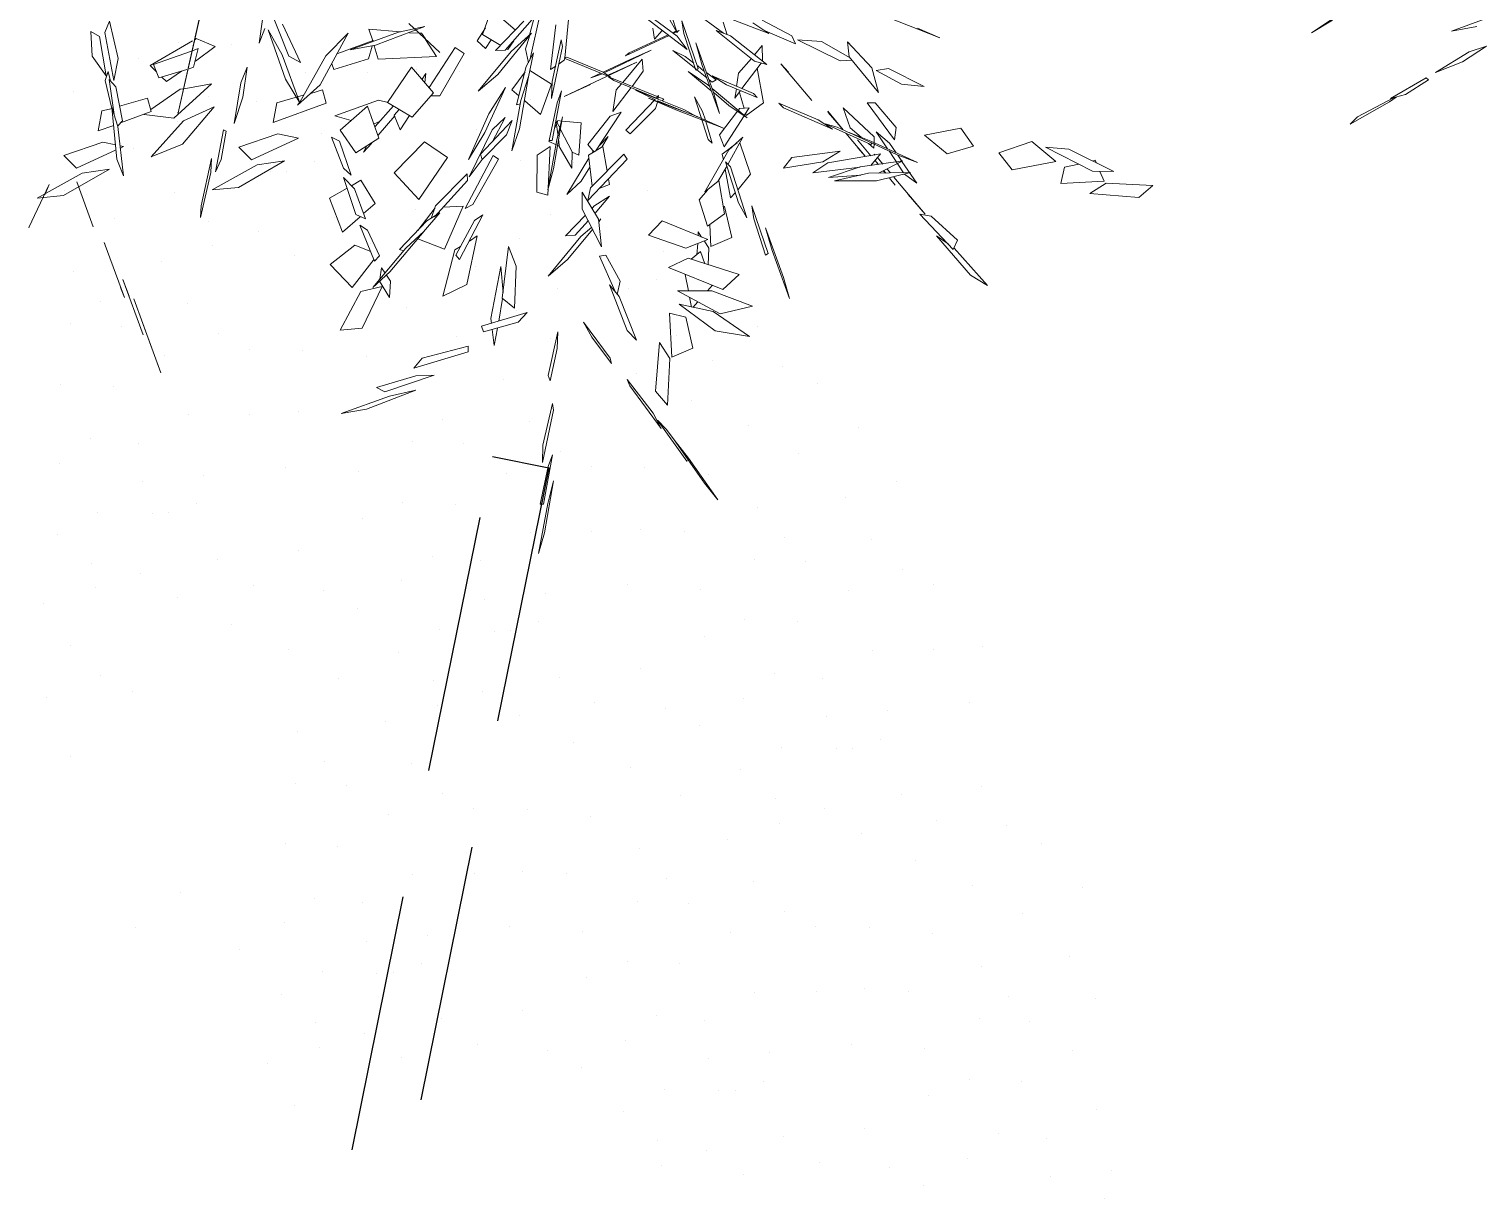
# Model space of a CAD drawing. Header units: metres. Extents: x 42 to 199, y -121 to 268.
# Drawn here: x 90.204 to 91.467, y -52.176 to -51.153 of the extents above; entities that cross this region are included whole.
import ezdxf

# ---------------------------------------------------------------- set-up
doc = ezdxf.new("R2010")
doc.units = ezdxf.units.M
doc.header["$LTSCALE"] = 0.3
doc.linetypes.add('HIDDEN', pattern=[0.375, 0.25, -0.125])
doc.layers.get('0').update_dxf_attribs({"color": 8})
doc.layers.add('A-Hidden-Above', color=8, linetype='HIDDEN')
doc.layers.add('A-LANDSCAPE', color=8, linetype='Continuous', lineweight=5)
doc.layers.add('DA HOUSE ARCH LAYOUT', color=8, linetype='Continuous', lineweight=9)

# ---------------------------------------------------------------- blocks, each defined once
blk = doc.blocks.new('02PTRX29')
at = {"color": 8, "linetype": 'Continuous', "transparency": 33554572}
for p, q in [((0.0296, -0.14725), (0.07628, -0.35359)), ((0.07628, -0.35359), (0.02998, -0.14725)), ((0.42241, -0.17736), (0.43929, -0.18862)), ((0.36472, -0.1809), (0.38388, -0.18786)), ((0.38388, -0.18786), (0.37383, -0.18609)), ((0.43929, -0.18862), (0.43094, -0.18356)), ((0.37003, -0.19381), (0.37686, -0.19609)), ((0.37952, -0.20001), (0.37003, -0.19381)), ((0.37686, -0.19609), (0.39015, -0.20431)), ((0.37952, -0.20001), (0.39015, -0.20431)), ((0.39299, -0.20722), (0.39394, -0.20633)), ((0.39394, -0.20633), (0.40798, -0.21456)), ((0.39299, -0.20722), (0.4021, -0.21304)), ((0.4021, -0.21304), (0.40798, -0.21456)), ((0.40836, -0.21595), (0.40571, -0.21405)), ((0.42108, -0.22189), (0.40685, -0.2143)), ((0.40836, -0.21595), (0.42392, -0.22468)), ((0.42108, -0.22189), (0.42392, -0.22468)), ((-0.12126, -0.32183), (-0.11462, -0.30172)), ((-0.19678, -0.31272), (-0.22525, -0.32386)), ((-0.1575, -0.32221), (-0.13852, -0.31488)), ((-0.12733, -0.3131), (-0.13966, -0.32209)), ((-0.10721, -0.31298), (-0.12126, -0.32322)), ((-0.07685, -0.33195), (-0.07856, -0.31386)), ((-0.06736, -0.31323), (-0.063, -0.33271)), ((-0.05313, -0.32879), (-0.0668, -0.31336)), ((-0.04782, -0.3126), (-0.05731, -0.32082)), ((-0.04421, -0.32259), (-0.04782, -0.3126)), ((0.04004, -0.31184), (0.03245, -0.33119)), ((-0.22525, -0.32386), (-0.21633, -0.32006)), ((-0.15522, -0.32069), (-0.16813, -0.32626)), ((-0.16661, -0.3231), (-0.15484, -0.3169)), ((-0.15124, -0.31791), (-0.1575, -0.32221)), ((-0.13663, -0.32095), (-0.15181, -0.33309)), ((-0.14232, -0.3231), (-0.13663, -0.32095)), ((-0.14099, -0.32272), (-0.13947, -0.31766)), ((-0.12961, -0.336), (-0.12315, -0.31715)), ((-0.12524, -0.32854), (-0.10835, -0.31551)), ((-0.12391, -0.32221), (-0.12315, -0.31715)), ((-0.12107, -0.3212), (-0.12202, -0.32095)), ((-0.12202, -0.32095), (-0.12126, -0.32145)), ((-0.11784, -0.31589), (-0.12126, -0.32183)), ((-0.11537, -0.32095), (-0.11234, -0.32436)), ((-0.11234, -0.32436), (-0.11158, -0.32006)), ((-0.07325, -0.31867), (-0.07116, -0.33638)), ((-0.06281, -0.32285), (-0.06471, -0.31589)), ((-0.06053, -0.31728), (-0.04934, -0.32892)), ((-0.04535, -0.31994), (-0.04213, -0.325)), ((-0.01499, -0.31816), (-0.02733, -0.32968)), ((-0.0019, -0.32677), (-0.02144, -0.31943)), ((-0.02144, -0.31943), (-0.01101, -0.32158)), ((-0.01177, -0.32145), (0.00076, -0.32044)), ((0.00076, -0.32044), (-0.00076, -0.325)), ((0.02789, -0.3336), (0.03492, -0.31842)), ((0.04061, -0.32069), (0.03378, -0.34018)), ((0.04061, -0.32069), (0.03511, -0.33056)), ((0.04194, -0.32019), (0.04421, -0.32601)), ((0.04289, -0.31665), (0.04421, -0.32601)), ((0.1, -0.33208), (0.10342, -0.31728)), ((0.10342, -0.31728), (0.10532, -0.32171)), ((-0.1983, -0.33575), (-0.18862, -0.3255)), ((-0.17837, -0.32538), (-0.18976, -0.33183)), ((-0.18862, -0.3255), (-0.18938, -0.33145)), ((-0.18578, -0.33297), (-0.16889, -0.32462)), ((-0.16889, -0.32462), (-0.17837, -0.32538)), ((-0.16813, -0.32626), (-0.16661, -0.3231)), ((-0.14232, -0.3231), (-0.15674, -0.33448)), ((-0.15503, -0.33284), (-0.15484, -0.32689)), ((-0.15484, -0.32689), (-0.15181, -0.33056)), ((-0.12866, -0.32588), (-0.13568, -0.34549)), ((-0.13112, -0.33486), (-0.12866, -0.32588)), ((-0.12391, -0.32221), (-0.12866, -0.33663)), ((-0.12126, -0.32322), (-0.12524, -0.32854)), ((-0.12126, -0.32145), (-0.12107, -0.32145)), ((-0.1205, -0.32133), (-0.12107, -0.32133)), ((-0.12107, -0.32145), (-0.11974, -0.32209)), ((-0.11955, -0.32196), (-0.1205, -0.32133)), ((-0.11974, -0.32209), (-0.11955, -0.32196)), ((-0.11803, -0.32297), (-0.10076, -0.33094)), ((-0.10228, -0.3298), (-0.11765, -0.32272)), ((-0.0759, -0.32727), (-0.07533, -0.32462)), ((-0.07533, -0.32462), (-0.07173, -0.34119)), ((-0.06357, -0.32209), (-0.0556, -0.3293)), ((-0.05029, -0.33841), (-0.06357, -0.32209)), ((-0.06281, -0.32335), (-0.06129, -0.32828)), ((-0.05655, -0.32512), (-0.05427, -0.32854)), ((-0.05142, -0.32689), (-0.04421, -0.32259)), ((-0.04763, -0.32462), (-0.04535, -0.32803)), ((-0.04213, -0.325), (-0.04535, -0.32803)), ((-0.026, -0.33132), (-0.02163, -0.32449)), ((-0.02163, -0.32424), (-0.02011, -0.32209)), ((-0.02163, -0.32449), (-0.02163, -0.32424)), ((-0.02011, -0.32209), (-0.01917, -0.32209)), ((-0.01917, -0.32209), (-0.01537, -0.32183)), ((-0.01101, -0.32158), (0.00816, -0.32866)), ((0.00816, -0.32866), (-0.0019, -0.32677)), ((-0.00076, -0.325), (-0.00095, -0.32487)), ((-0.00095, -0.32487), (-0.00095, -0.32538)), ((0.01309, -0.33006), (-0.00095, -0.32487)), ((0.01784, -0.33094), (0.00892, -0.32209)), ((0.00892, -0.32209), (0.02011, -0.34245)), ((0.06907, -0.32411), (0.06167, -0.32727)), ((0.06907, -0.32411), (0.06983, -0.32474)), ((0.08729, -0.33486), (0.07059, -0.32512)), ((0.10532, -0.32171), (0.10171, -0.34081)), ((0.1074, -0.32335), (0.10475, -0.33891)), ((0.11082, -0.32133), (0.1074, -0.32335)), ((0.11082, -0.32133), (0.11025, -0.33119)), ((-0.18938, -0.33145), (-0.20096, -0.34549)), ((-0.15067, -0.33208), (-0.14555, -0.3379)), ((-0.12866, -0.33613), (-0.11955, -0.32892)), ((-0.12448, -0.33132), (-0.1279, -0.33385)), ((-0.12448, -0.33132), (-0.11955, -0.32892)), ((-0.10266, -0.33246), (-0.11101, -0.32879)), ((-0.11101, -0.32879), (-0.09241, -0.33777)), ((-0.1074, -0.33233), (-0.10778, -0.33701)), ((-0.09981, -0.34157), (-0.1074, -0.33233)), ((-0.09203, -0.33752), (-0.10266, -0.33246)), ((-0.10076, -0.33094), (-0.10228, -0.3298)), ((-0.09488, -0.33942), (-0.07647, -0.33195)), ((-0.07761, -0.33157), (-0.09203, -0.33752)), ((-0.07647, -0.33195), (-0.07761, -0.33157)), ((-0.07666, -0.33259), (-0.07685, -0.33208)), ((-0.07458, -0.33423), (-0.07666, -0.33259)), ((-0.07154, -0.34789), (-0.0759, -0.32727)), ((-0.06148, -0.33524), (-0.06433, -0.3298)), ((-0.06433, -0.3298), (-0.06224, -0.33992)), ((-0.06129, -0.32828), (-0.06243, -0.33372)), ((-0.0556, -0.3293), (-0.04251, -0.34498)), ((-0.05427, -0.32854), (-0.0537, -0.32828)), ((-0.04934, -0.32892), (-0.05313, -0.32879)), ((-0.037, -0.33006), (-0.0334, -0.32765)), ((-0.02733, -0.34688), (-0.037, -0.33006)), ((-0.0334, -0.32765), (-0.02315, -0.34359)), ((-0.00285, -0.33233), (-0.026, -0.33132)), ((-0.00133, -0.32702), (-0.00285, -0.33233)), ((0.00095, -0.33221), (-0.00057, -0.32715)), ((0.01461, -0.33638), (0.00095, -0.33221)), ((0.02808, -0.34928), (0.01784, -0.33094)), ((0.03245, -0.33119), (0.02789, -0.3336)), ((0.02808, -0.34966), (0.03511, -0.33056)), ((0.06167, -0.32727), (0.06945, -0.33309)), ((0.07021, -0.3355), (0.06831, -0.32816)), ((0.06831, -0.32816), (0.07059, -0.32904)), ((0.07059, -0.32904), (0.07078, -0.32917)), ((0.07078, -0.32917), (0.07097, -0.32917)), ((0.07097, -0.32917), (0.07135, -0.3293)), ((0.07135, -0.3293), (0.08596, -0.33448)), ((0.1, -0.33208), (0.10171, -0.34081)), ((0.11025, -0.33119), (0.10475, -0.33891)), ((-0.20494, -0.336), (-0.21898, -0.34309)), ((-0.21006, -0.3422), (-0.20001, -0.33676)), ((-0.20001, -0.33676), (-0.20494, -0.336)), ((-0.1983, -0.33575), (-0.20096, -0.34549)), ((-0.19052, -0.33271), (-0.18578, -0.33297)), ((-0.16224, -0.3341), (-0.17458, -0.34865)), ((-0.16528, -0.33752), (-0.16224, -0.3341)), ((-0.15674, -0.33448), (-0.15181, -0.33309)), ((-0.15295, -0.33588), (-0.15541, -0.34966)), ((-0.15503, -0.33309), (-0.15503, -0.33284)), ((-0.14687, -0.34397), (-0.15446, -0.33385)), ((-0.14479, -0.34309), (-0.14555, -0.3379)), ((-0.13796, -0.35384), (-0.13112, -0.33486)), ((-0.13663, -0.34056), (-0.13302, -0.33777)), ((-0.12562, -0.33714), (-0.13473, -0.34486)), ((-0.12562, -0.33714), (-0.1334, -0.34245)), ((-0.13302, -0.33967), (-0.12904, -0.33651)), ((-0.13188, -0.33701), (-0.12942, -0.33499)), ((-0.12866, -0.33663), (-0.12961, -0.336)), ((-0.10342, -0.34309), (-0.10778, -0.33701)), ((-0.10532, -0.33347), (-0.07647, -0.34713)), ((-0.0945, -0.33841), (-0.10532, -0.33347)), ((-0.09203, -0.33752), (-0.09488, -0.33942)), ((-0.09165, -0.33815), (-0.0871, -0.33967)), ((-0.0871, -0.33967), (-0.09108, -0.3379)), ((-0.07116, -0.33638), (-0.07325, -0.33512)), ((-0.07154, -0.3422), (-0.063, -0.33676)), ((-0.05769, -0.35042), (-0.06148, -0.33524)), ((-0.0611, -0.33727), (-0.05579, -0.34448)), ((-0.01613, -0.3355), (-0.02486, -0.34562)), ((-0.02182, -0.33803), (-0.0203, -0.3403)), ((-0.02144, -0.34157), (-0.02182, -0.33803)), ((-0.00664, -0.34941), (-0.01613, -0.3355)), ((0.01461, -0.33638), (0.01537, -0.33423)), ((0.04896, -0.3355), (0.05067, -0.34739)), ((0.04896, -0.3355), (0.05142, -0.34169)), ((0.07021, -0.3355), (0.0723, -0.33625)), ((0.0723, -0.33625), (0.07249, -0.33625)), ((0.07287, -0.33638), (0.08387, -0.33967)), ((0.07496, -0.33701), (0.08084, -0.34119)), ((0.08387, -0.33967), (0.08596, -0.33448)), ((0.08482, -0.33727), (0.08729, -0.33486)), ((0.10399, -0.33714), (0.10304, -0.34106)), ((0.10513, -0.34081), (0.10399, -0.33714)), ((-0.21898, -0.34309), (-0.21006, -0.3422)), ((-0.15295, -0.34751), (-0.1408, -0.34245)), ((-0.13511, -0.33891), (-0.15143, -0.34587)), ((-0.13511, -0.34397), (-0.14896, -0.35548)), ((-0.14403, -0.34777), (-0.14479, -0.3441)), ((-0.1408, -0.34245), (-0.13511, -0.33891)), ((-0.13511, -0.34144), (-0.13663, -0.34056)), ((-0.13511, -0.34144), (-0.13397, -0.34056)), ((-0.1334, -0.34245), (-0.13416, -0.34309)), ((-0.09412, -0.33929), (-0.11594, -0.34815)), ((-0.1131, -0.34777), (-0.09621, -0.34081)), ((-0.09583, -0.35308), (-0.10304, -0.34359)), ((-0.09924, -0.34207), (-0.09716, -0.34448)), ((-0.09621, -0.34081), (-0.09412, -0.33929)), ((-0.09393, -0.33878), (-0.0945, -0.33841)), ((-0.07647, -0.34713), (-0.08691, -0.34233)), ((-0.07173, -0.34119), (-0.07154, -0.34789)), ((-0.06718, -0.35422), (-0.07154, -0.3422)), ((-0.06243, -0.33916), (-0.05883, -0.35991)), ((-0.06243, -0.33916), (-0.05939, -0.34865)), ((-0.04516, -0.3613), (-0.05332, -0.34347)), ((-0.05332, -0.34347), (-0.04668, -0.35397)), ((-0.04251, -0.34498), (-0.05029, -0.33841)), ((0.02011, -0.34245), (0.02903, -0.35055)), ((0.03378, -0.34018), (0.02808, -0.34966)), ((0.05142, -0.34169), (0.05408, -0.35776)), ((0.07799, -0.35574), (0.063, -0.34207)), ((0.063, -0.34207), (0.07401, -0.3441)), ((0.07401, -0.3441), (0.0742, -0.3441)), ((0.07552, -0.34422), (0.07439, -0.3441)), ((0.08274, -0.33942), (0.08084, -0.34119)), ((0.0983, -0.35675), (0.10095, -0.34321)), ((0.10361, -0.34043), (0.10095, -0.34321)), ((0.10361, -0.34043), (0.10152, -0.35422)), ((0.10513, -0.34081), (0.10247, -0.35182)), ((-0.20798, -0.35941), (-0.19963, -0.34966)), ((-0.1964, -0.34966), (-0.20722, -0.36421)), ((-0.19963, -0.34966), (-0.1964, -0.34966)), ((-0.17705, -0.35637), (-0.16149, -0.34979)), ((-0.17458, -0.34865), (-0.17439, -0.34853)), ((-0.16149, -0.34979), (-0.16338, -0.35156)), ((-0.15541, -0.34966), (-0.14858, -0.3546)), ((-0.15143, -0.34587), (-0.15295, -0.34751)), ((-0.14593, -0.34549), (-0.14782, -0.35182)), ((-0.1463, -0.34473), (-0.14403, -0.34777)), ((-0.13587, -0.34562), (-0.14175, -0.35068)), ((-0.13568, -0.34549), (-0.13796, -0.35384)), ((-0.12809, -0.34726), (-0.13359, -0.36409)), ((-0.13131, -0.35308), (-0.12809, -0.34726)), ((-0.12847, -0.35472), (-0.10987, -0.34777)), ((-0.12448, -0.35321), (-0.11386, -0.34891)), ((-0.12391, -0.35219), (-0.10475, -0.3446)), ((-0.12145, -0.3527), (-0.10987, -0.34777)), ((-0.11594, -0.34815), (-0.11537, -0.34878)), ((-0.11291, -0.34789), (-0.11386, -0.34675)), ((-0.11367, -0.34815), (-0.11386, -0.34675)), ((-0.11386, -0.34891), (-0.11348, -0.34878)), ((-0.11348, -0.34916), (-0.11348, -0.34878)), ((-0.11348, -0.34928), (-0.11348, -0.34916)), ((-0.11272, -0.35182), (-0.11348, -0.34928)), ((-0.10475, -0.3446), (-0.11272, -0.3484)), ((-0.11253, -0.34827), (-0.10095, -0.36042)), ((-0.09716, -0.34448), (-0.09583, -0.35308)), ((-0.07173, -0.36447), (-0.07552, -0.34486)), ((-0.07552, -0.34486), (-0.07382, -0.34966)), ((-0.07382, -0.34966), (-0.07059, -0.36447)), ((-0.06091, -0.34878), (-0.06718, -0.35422)), ((-0.05939, -0.34865), (-0.05579, -0.36864)), ((-0.05579, -0.34448), (-0.05864, -0.34688)), ((-0.02391, -0.34688), (-0.02733, -0.34688)), ((-0.01632, -0.35523), (-0.02486, -0.34562)), ((-0.01632, -0.35523), (-0.00664, -0.34941)), ((-0.00304, -0.34853), (-0.00683, -0.34941)), ((-0.00304, -0.34853), (0.01423, -0.35472)), ((0.01765, -0.34979), (0.01917, -0.34448)), ((0.03871, -0.35738), (0.01765, -0.34979)), ((0.02372, -0.34587), (0.01917, -0.34448)), ((0.02676, -0.34663), (0.03719, -0.34954)), ((0.02903, -0.35055), (0.02827, -0.34941)), ((0.03719, -0.34954), (0.03871, -0.35738)), ((0.05408, -0.35776), (0.05067, -0.34739)), ((0.07552, -0.34422), (0.0871, -0.35219)), ((0.08843, -0.34777), (0.08691, -0.35308)), ((0.09943, -0.35093), (0.08843, -0.34777)), ((-0.18691, -0.35156), (-0.19925, -0.36307)), ((-0.18691, -0.35156), (-0.18976, -0.35953)), ((-0.18691, -0.36029), (-0.18084, -0.35295)), ((-0.18103, -0.35346), (-0.18691, -0.36029)), ((-0.16338, -0.35156), (-0.18274, -0.36004)), ((-0.18084, -0.35295), (-0.18103, -0.35346)), ((-0.14593, -0.35182), (-0.14972, -0.35156)), ((-0.14972, -0.35156), (-0.14782, -0.3546)), ((-0.14896, -0.35548), (-0.14175, -0.35068)), ((-0.14839, -0.35384), (-0.14858, -0.3546)), ((-0.14782, -0.3546), (-0.14782, -0.35472)), ((-0.14782, -0.35472), (-0.13985, -0.367)), ((-0.14555, -0.35257), (-0.14593, -0.35182)), ((-0.14517, -0.35295), (-0.13796, -0.36232)), ((-0.12145, -0.3527), (-0.13966, -0.35966)), ((-0.13966, -0.35966), (-0.12847, -0.35472)), ((-0.13131, -0.35308), (-0.13245, -0.3565)), ((-0.12391, -0.35219), (-0.12923, -0.3551)), ((-0.11272, -0.35182), (-0.10266, -0.36194)), ((-0.089, -0.36877), (-0.09905, -0.35333)), ((-0.09905, -0.35333), (-0.09469, -0.35485)), ((-0.09469, -0.35485), (-0.08596, -0.36611)), ((-0.0723, -0.37572), (-0.0759, -0.3551)), ((-0.0759, -0.3551), (-0.07363, -0.36421)), ((-0.05921, -0.35004), (-0.05769, -0.35042)), ((-0.04801, -0.36029), (-0.05313, -0.35536)), ((-0.05313, -0.35536), (-0.04801, -0.36522)), ((-0.04668, -0.35397), (-0.03871, -0.37206)), ((-0.01537, -0.3546), (-0.01158, -0.36029)), ((-0.01158, -0.36029), (-0.0093, -0.35447)), ((-0.0093, -0.35447), (-0.0112, -0.35219)), ((-0.01101, -0.35207), (-0.01082, -0.3527)), ((-0.00285, -0.36244), (-0.00949, -0.35472)), ((-0.00892, -0.3508), (-0.00171, -0.35903)), ((-0.00323, -0.36358), (0.00133, -0.35093)), ((0.00133, -0.35093), (0.01214, -0.36042)), ((0.01423, -0.35472), (0.00778, -0.35662)), ((0.06205, -0.35118), (0.07458, -0.36598)), ((0.0742, -0.35675), (0.06205, -0.35118)), ((0.07628, -0.35359), (0.07647, -0.35359)), ((0.08976, -0.35422), (0.07799, -0.35574)), ((0.09905, -0.35751), (0.08691, -0.35308)), ((0.10247, -0.35144), (0.10019, -0.35903)), ((0.10057, -0.37193), (0.10247, -0.35144)), ((0.1019, -0.35169), (0.10228, -0.35169)), ((0.10228, -0.35169), (0.10228, -0.35182)), ((0.10228, -0.35182), (0.10646, -0.35283)), ((0.10797, -0.36067), (0.10646, -0.35283)), ((-0.23853, -0.36674), (-0.23359, -0.35966)), ((-0.23359, -0.35966), (-0.21917, -0.36244)), ((-0.20836, -0.37016), (-0.18938, -0.3613)), ((-0.20722, -0.36421), (-0.20798, -0.35941)), ((-0.20001, -0.36105), (-0.20532, -0.3656)), ((-0.20456, -0.36775), (-0.20001, -0.36105)), ((-0.17989, -0.35789), (-0.19792, -0.36611)), ((-0.18938, -0.3613), (-0.19792, -0.36472)), ((-0.19412, -0.3632), (-0.18976, -0.35953)), ((-0.18976, -0.36156), (-0.18464, -0.35928)), ((-0.18464, -0.35928), (-0.17989, -0.35789)), ((-0.17705, -0.35637), (-0.18274, -0.36004)), ((-0.13511, -0.3656), (-0.13264, -0.357)), ((-0.10095, -0.36042), (-0.10266, -0.36194)), ((-0.0833, -0.35751), (-0.07571, -0.35688)), ((-0.08236, -0.37029), (-0.0833, -0.35751)), ((-0.0797, -0.36902), (-0.07514, -0.36016)), ((-0.07571, -0.35688), (-0.07552, -0.35688)), ((-0.07552, -0.35688), (-0.07401, -0.35662)), ((-0.07325, -0.35662), (-0.07496, -0.35966)), ((-0.07325, -0.35662), (-0.0742, -0.36269)), ((-0.07382, -0.35751), (-0.07401, -0.35662)), ((-0.07344, -0.35801), (-0.07268, -0.35978)), ((-0.05883, -0.35991), (-0.05579, -0.36864)), ((-0.05598, -0.35662), (-0.04346, -0.36991)), ((-0.0537, -0.36232), (-0.05598, -0.35662)), ((-0.0389, -0.37889), (-0.04801, -0.36029)), ((-0.03871, -0.37206), (-0.04516, -0.3613)), ((-0.00133, -0.35789), (-0.00342, -0.357)), ((0.00588, -0.3694), (0.01214, -0.36042)), ((0.05731, -0.3608), (0.05826, -0.36029)), ((0.05731, -0.3608), (0.05921, -0.37206)), ((0.05826, -0.36029), (0.06148, -0.37686)), ((0.0742, -0.35675), (0.08691, -0.37092)), ((0.10019, -0.35903), (0.09792, -0.37851)), ((0.0983, -0.35675), (0.10019, -0.35865)), ((0.10797, -0.36067), (0.10171, -0.35852)), ((-0.27117, -0.37282), (-0.26168, -0.36485)), ((-0.26168, -0.36485), (-0.24859, -0.3694)), ((-0.22809, -0.36978), (-0.23853, -0.36674)), ((-0.21917, -0.36244), (-0.22809, -0.36978)), ((-0.19792, -0.36472), (-0.21633, -0.37319)), ((-0.20798, -0.3694), (-0.20532, -0.3656)), ((-0.19925, -0.36307), (-0.19925, -0.36535)), ((-0.19925, -0.36535), (-0.19925, -0.36586)), ((-0.19925, -0.36586), (-0.19906, -0.3675)), ((-0.19906, -0.3675), (-0.19697, -0.36573)), ((-0.19792, -0.36611), (-0.19849, -0.36548)), ((-0.19792, -0.37054), (-0.19261, -0.36421)), ((-0.19564, -0.37066), (-0.18805, -0.36156)), ((-0.14612, -0.36548), (-0.15029, -0.37788)), ((-0.14137, -0.37395), (-0.14725, -0.3632)), ((-0.14725, -0.3632), (-0.14175, -0.36826)), ((-0.14498, -0.36548), (-0.13909, -0.36991)), ((-0.13985, -0.367), (-0.13796, -0.36232)), ((-0.13511, -0.3656), (-0.13359, -0.36409)), ((-0.09146, -0.36712), (-0.09393, -0.36295)), ((-0.09393, -0.36295), (-0.09033, -0.36662)), ((-0.09355, -0.37661), (-0.09184, -0.36687)), ((-0.09184, -0.36687), (-0.08615, -0.37029)), ((-0.08596, -0.36611), (-0.08843, -0.36915)), ((-0.07458, -0.36687), (-0.07951, -0.37547)), ((-0.07458, -0.36687), (-0.07439, -0.36459)), ((-0.07458, -0.36674), (-0.07401, -0.36649)), ((-0.07363, -0.36421), (-0.07002, -0.38407)), ((-0.0704, -0.36485), (-0.07344, -0.36624)), ((-0.07059, -0.36447), (-0.07173, -0.36447)), ((-0.06585, -0.37029), (-0.07097, -0.36687)), ((-0.07097, -0.36687), (-0.07002, -0.3861)), ((-0.07078, -0.36447), (-0.0704, -0.36485)), ((-0.04402, -0.37206), (-0.0537, -0.36232)), ((-0.03036, -0.3713), (-0.02125, -0.3651)), ((-0.0093, -0.37737), (-0.02125, -0.3651)), ((0.00588, -0.3694), (-0.00323, -0.36358)), ((-0.00038, -0.3656), (0.00285, -0.36915)), ((0.00285, -0.36915), (0.00171, -0.36687)), ((0.00778, -0.37825), (0.01233, -0.36472)), ((0.01556, -0.3632), (0.01082, -0.37547)), ((0.01233, -0.36472), (0.01556, -0.3632)), ((0.03681, -0.36194), (0.02865, -0.36358)), ((0.04725, -0.37218), (0.02865, -0.36358)), ((0.05218, -0.36712), (0.03681, -0.36194)), ((0.07458, -0.36598), (0.08691, -0.37092)), ((0.09792, -0.36687), (0.09924, -0.36662)), ((0.09792, -0.36687), (0.09905, -0.3675)), ((0.10095, -0.36624), (0.10608, -0.36522)), ((0.10608, -0.36522), (0.12145, -0.37041)), ((-0.29413, -0.37674), (-0.27629, -0.36801)), ((-0.2873, -0.37345), (-0.28673, -0.37231)), ((-0.28578, -0.37269), (-0.28673, -0.37231)), ((-0.26699, -0.36712), (-0.28559, -0.37661)), ((-0.27629, -0.36801), (-0.26699, -0.36712)), ((-0.24859, -0.3694), (-0.2539, -0.3761)), ((-0.20836, -0.37016), (-0.21633, -0.37319)), ((-0.20513, -0.36864), (-0.21082, -0.37737)), ((-0.21063, -0.37256), (-0.20096, -0.3775)), ((-0.19374, -0.37497), (-0.21063, -0.37256)), ((-0.21025, -0.37269), (-0.20855, -0.37029)), ((-0.21025, -0.37282), (-0.21025, -0.37269)), ((-0.20058, -0.3713), (-0.20266, -0.37383)), ((-0.19792, -0.37446), (-0.20171, -0.36978)), ((-0.20171, -0.36978), (-0.18084, -0.37332)), ((-0.20096, -0.37408), (-0.19963, -0.37244)), ((-0.19963, -0.37244), (-0.20077, -0.37408)), ((-0.19925, -0.36991), (-0.19963, -0.37029)), ((-0.19716, -0.36965), (-0.19792, -0.37054)), ((-0.1928, -0.36738), (-0.19564, -0.37066)), ((-0.16661, -0.3713), (-0.18578, -0.36877)), ((-0.18578, -0.36877), (-0.17894, -0.37294)), ((-0.16338, -0.37547), (-0.16661, -0.3713)), ((-0.14175, -0.36826), (-0.13226, -0.38483)), ((-0.13909, -0.36991), (-0.13966, -0.37218)), ((-0.10152, -0.37193), (-0.10019, -0.36991)), ((-0.08596, -0.38825), (-0.10152, -0.37193)), ((-0.10019, -0.36991), (-0.08691, -0.38319)), ((-0.08786, -0.36889), (-0.08805, -0.36877)), ((-0.08767, -0.36953), (-0.08786, -0.36889)), ((-0.08615, -0.37029), (-0.08767, -0.38256)), ((-0.07761, -0.38585), (-0.08634, -0.37155)), ((-0.0797, -0.36915), (-0.08236, -0.37029)), ((-0.07951, -0.37547), (-0.0797, -0.36902)), ((-0.06566, -0.38496), (-0.06585, -0.37029)), ((-0.04839, -0.37041), (-0.05048, -0.37193)), ((-0.05048, -0.37193), (-0.04042, -0.38989)), ((-0.03738, -0.39141), (-0.04839, -0.37041)), ((-0.04346, -0.36991), (-0.04402, -0.37206)), ((-0.04402, -0.37206), (-0.0389, -0.37889)), ((-0.03036, -0.3713), (-0.01898, -0.38787)), ((0.03416, -0.37256), (0.05237, -0.38306)), ((0.04497, -0.37421), (0.03416, -0.37256)), ((0.04725, -0.37218), (0.05218, -0.36712)), ((0.05921, -0.37206), (0.06148, -0.37686)), ((0.06718, -0.3904), (0.063, -0.37168)), ((0.06338, -0.37712), (0.063, -0.37168)), ((0.09792, -0.37851), (0.10057, -0.37193)), ((0.10076, -0.36826), (0.11651, -0.37547)), ((0.11651, -0.37547), (0.12145, -0.37041)), ((-0.28559, -0.37661), (-0.29413, -0.37674)), ((-0.28862, -0.37674), (-0.29033, -0.38066)), ((-0.27458, -0.37509), (-0.28028, -0.37383)), ((-0.27458, -0.37509), (-0.27306, -0.38154)), ((-0.2539, -0.3761), (-0.27117, -0.37282)), ((-0.21614, -0.38142), (-0.21025, -0.37282)), ((-0.2112, -0.37788), (-0.21614, -0.38142)), ((-0.21367, -0.37724), (-0.2002, -0.38053)), ((-0.19697, -0.3775), (-0.21367, -0.37724)), ((-0.20437, -0.37585), (-0.2057, -0.37737)), ((-0.20285, -0.37648), (-0.2038, -0.3775)), ((-0.2038, -0.3775), (-0.20304, -0.37648)), ((-0.19697, -0.3775), (-0.1835, -0.38053)), ((-0.18122, -0.37914), (-0.19393, -0.37825)), ((-0.19374, -0.37497), (-0.18122, -0.37914)), ((-0.17496, -0.37737), (-0.19374, -0.37509)), ((-0.18084, -0.37332), (-0.17496, -0.37737)), ((-0.17894, -0.37294), (-0.16338, -0.37547)), ((-0.14536, -0.38395), (-0.15029, -0.37788)), ((-0.14232, -0.37497), (-0.14877, -0.39508)), ((-0.14555, -0.38913), (-0.14042, -0.37294)), ((-0.14042, -0.37294), (-0.14232, -0.37497)), ((-0.14023, -0.37585), (-0.14232, -0.38724)), ((-0.13739, -0.38079), (-0.14099, -0.37459)), ((-0.08672, -0.37509), (-0.0833, -0.38066)), ((-0.0723, -0.37572), (-0.07002, -0.38407)), ((-0.03814, -0.37775), (-0.03833, -0.38041)), ((-0.02562, -0.3904), (-0.03814, -0.37775)), ((-0.01898, -0.38787), (-0.0093, -0.37737)), ((0.01082, -0.37547), (0.00778, -0.37825)), ((0.06281, -0.38407), (0.04497, -0.37421)), ((0.06338, -0.37712), (0.06736, -0.39495)), ((0.11424, -0.3775), (0.10342, -0.37585)), ((0.12164, -0.38635), (0.10342, -0.37585)), ((0.11424, -0.3775), (0.13207, -0.38736)), ((-0.3095, -0.3823), (-0.29109, -0.38142)), ((-0.304, -0.38711), (-0.3095, -0.3823)), ((-0.29109, -0.38142), (-0.28464, -0.38547)), ((-0.27306, -0.38154), (-0.29033, -0.38066)), ((-0.20703, -0.37901), (-0.21936, -0.39369)), ((-0.20532, -0.37939), (-0.2076, -0.38218)), ((-0.20589, -0.38003), (-0.2076, -0.38218)), ((-0.20589, -0.38003), (-0.20532, -0.37939)), ((-0.2002, -0.38053), (-0.1835, -0.38053)), ((-0.13777, -0.38041), (-0.14004, -0.39356)), ((-0.13226, -0.38483), (-0.13739, -0.38079)), ((-0.12999, -0.388), (-0.13321, -0.3842)), ((-0.0945, -0.38192), (-0.09412, -0.37977)), ((-0.09071, -0.38344), (-0.0945, -0.38192)), ((-0.08691, -0.38319), (-0.08596, -0.38825)), ((-0.0833, -0.38066), (-0.07761, -0.38585)), ((-0.03833, -0.38041), (-0.02524, -0.3947)), ((0.00398, -0.38028), (-0.00171, -0.38939)), ((0.00645, -0.38369), (0.00209, -0.39559)), ((0.00759, -0.38243), (0.00398, -0.38028)), ((0.00588, -0.39382), (0.01082, -0.37914)), ((0.01082, -0.37914), (0.00645, -0.38369)), ((0.01632, -0.38736), (0.0093, -0.38344)), ((0.05237, -0.38306), (0.06281, -0.38407)), ((0.11632, -0.38091), (0.10987, -0.39875)), ((0.12733, -0.38192), (0.1353, -0.399)), ((0.12904, -0.38597), (0.12733, -0.38192)), ((-0.28464, -0.38547), (-0.304, -0.38711)), ((-0.21272, -0.38585), (-0.21936, -0.39369)), ((-0.14555, -0.38913), (-0.14877, -0.39508)), ((-0.14232, -0.38724), (-0.14441, -0.38509)), ((-0.13321, -0.39837), (-0.12999, -0.388)), ((-0.08824, -0.39053), (-0.0945, -0.3866)), ((-0.08881, -0.39331), (-0.0945, -0.3866)), ((-0.09014, -0.39571), (-0.08368, -0.38496)), ((-0.08368, -0.38496), (-0.08368, -0.39166)), ((-0.07002, -0.3861), (-0.06566, -0.38496)), ((-0.04042, -0.38989), (-0.03738, -0.39141)), ((0.00285, -0.39344), (-0.00171, -0.38939)), ((0.0112, -0.40077), (0.01632, -0.38736)), ((0.13207, -0.38736), (0.12164, -0.38635)), ((-0.23227, -0.40394), (-0.22183, -0.39445)), ((-0.21728, -0.39369), (-0.23056, -0.4076)), ((-0.22183, -0.39445), (-0.21728, -0.39369)), ((-0.15086, -0.3904), (-0.15731, -0.40925)), ((-0.15162, -0.39546), (-0.15617, -0.40988)), ((-0.15162, -0.39546), (-0.15086, -0.3904)), ((-0.14004, -0.39065), (-0.14289, -0.40292)), ((-0.13966, -0.39053), (-0.14004, -0.39065)), ((-0.14004, -0.39356), (-0.13321, -0.39837)), ((-0.08368, -0.39166), (-0.09127, -0.40659)), ((-0.09127, -0.40659), (-0.09014, -0.39571)), ((-0.09033, -0.39635), (-0.09108, -0.39546)), ((-0.09033, -0.3966), (-0.09108, -0.39546)), ((-0.08824, -0.39053), (-0.08767, -0.39141)), ((-0.08501, -0.39407), (-0.07704, -0.40229)), ((-0.03511, -0.41165), (-0.0444, -0.39394)), ((-0.0444, -0.39394), (-0.04099, -0.39622)), ((-0.02922, -0.40748), (-0.03662, -0.39053)), ((-0.02865, -0.39091), (-0.03662, -0.39053)), ((-0.0222, -0.39635), (-0.02733, -0.39318)), ((-0.02733, -0.39318), (-0.02087, -0.40065)), ((-0.02391, -0.39533), (-0.02562, -0.3904)), ((-0.02543, -0.39116), (-0.0186, -0.40014)), ((0.00209, -0.39559), (0.00588, -0.39382)), ((0.00417, -0.3947), (0.0112, -0.40077)), ((0.06718, -0.3904), (0.06736, -0.39495)), ((-0.16338, -0.41874), (-0.15617, -0.39913)), ((-0.15617, -0.39913), (-0.15883, -0.40811)), ((-0.13454, -0.40647), (-0.13416, -0.39786)), ((-0.11537, -0.39635), (-0.1334, -0.40368)), ((-0.12961, -0.40065), (-0.13093, -0.4028)), ((-0.12961, -0.40065), (-0.12961, -0.40216)), ((-0.11537, -0.39635), (-0.10987, -0.40204)), ((-0.08786, -0.39963), (-0.0778, -0.41165)), ((-0.08748, -0.39888), (-0.08311, -0.40254)), ((-0.08615, -0.39622), (-0.08084, -0.40204)), ((-0.04099, -0.39622), (-0.03359, -0.40988)), ((-0.01139, -0.40773), (-0.0222, -0.39635)), ((-0.01385, -0.4071), (-0.02106, -0.40039)), ((-0.02106, -0.40039), (-0.00759, -0.41646)), ((0.00133, -0.40001), (-0.00342, -0.41013)), ((-0.00152, -0.41229), (0.00436, -0.39799)), ((0.00436, -0.39799), (0.00133, -0.40001)), ((0.10987, -0.39875), (0.10987, -0.39862)), ((0.13511, -0.39888), (0.1353, -0.399)), ((-0.23094, -0.4071), (-0.24403, -0.4219)), ((-0.22392, -0.40229), (-0.23739, -0.41785)), ((-0.23056, -0.4076), (-0.23227, -0.40394)), ((-0.23094, -0.4071), (-0.23094, -0.4071)), ((-0.22847, -0.40545), (-0.22392, -0.40229)), ((-0.14289, -0.40292), (-0.13454, -0.40647)), ((-0.13207, -0.40432), (-0.13378, -0.4071)), ((-0.13378, -0.4071), (-0.13359, -0.41368)), ((-0.1334, -0.40368), (-0.12467, -0.4071)), ((-0.12942, -0.40533), (-0.12904, -0.40976)), ((-0.12467, -0.4071), (-0.10987, -0.40204)), ((-0.08311, -0.40254), (-0.07021, -0.41823)), ((-0.07704, -0.40229), (-0.08084, -0.40204)), ((-0.05446, -0.40647), (-0.0575, -0.41431)), ((-0.05199, -0.42696), (-0.05446, -0.40647)), ((-0.04213, -0.40229), (-0.03795, -0.42152)), ((-0.04213, -0.40229), (-0.03909, -0.40432)), ((-0.03321, -0.40786), (-0.03549, -0.40647)), ((-0.0186, -0.40343), (-0.02922, -0.40748)), ((-0.00076, -0.42266), (-0.01385, -0.4071)), ((0.00626, -0.40596), (0, -0.40849)), ((0.01613, -0.41355), (0.00626, -0.40596)), ((0.10551, -0.40495), (0.09754, -0.42671)), ((0.10551, -0.40495), (0.10532, -0.40545)), ((-0.15883, -0.40811), (-0.16566, -0.42709)), ((-0.15731, -0.40925), (-0.15617, -0.40988)), ((-0.14574, -0.4176), (-0.12562, -0.41115)), ((-0.13055, -0.40849), (-0.13226, -0.4133)), ((-0.12676, -0.41153), (-0.13055, -0.40849)), ((-0.12562, -0.41115), (-0.11784, -0.41482)), ((-0.09868, -0.42026), (-0.09298, -0.40988)), ((-0.09678, -0.4243), (-0.09052, -0.41026)), ((-0.09052, -0.41026), (-0.09298, -0.40988)), ((-0.07021, -0.41823), (-0.0778, -0.41165)), ((-0.03359, -0.40988), (-0.03511, -0.41165)), ((-0.02846, -0.4262), (-0.03321, -0.40786)), ((-0.01309, -0.40824), (-0.01139, -0.40773)), ((-0.00342, -0.41013), (-0.00152, -0.41229)), ((-0.00133, -0.41153), (0.0074, -0.42266)), ((-0.23739, -0.41785), (-0.24403, -0.4219)), ((-0.13928, -0.42354), (-0.14574, -0.4176)), ((-0.11784, -0.41482), (-0.13928, -0.42354)), ((-0.12448, -0.4176), (-0.12581, -0.42405)), ((-0.0575, -0.41431), (-0.05693, -0.43088)), ((-0.05142, -0.41444), (-0.05237, -0.42468)), ((-0.04744, -0.43493), (-0.05142, -0.41444)), ((-0.00626, -0.41785), (-0.00778, -0.42026)), ((-0.00759, -0.41646), (-0.00076, -0.42266)), ((-0.00417, -0.41494), (-0.00569, -0.41709)), ((-0.00417, -0.41494), (-0.00361, -0.41937)), ((0.0074, -0.42266), (0.01613, -0.41355)), ((-0.16566, -0.42709), (-0.16338, -0.41874)), ((-0.15105, -0.43012), (-0.13492, -0.42405)), ((-0.12145, -0.42405), (-0.13834, -0.43316)), ((-0.13511, -0.4219), (-0.13321, -0.42405)), ((-0.13492, -0.42405), (-0.12145, -0.42405)), ((-0.0945, -0.42165), (-0.10152, -0.43974)), ((-0.09868, -0.42026), (-0.09754, -0.42544)), ((-0.0945, -0.42165), (-0.0983, -0.42633)), ((-0.02846, -0.4262), (-0.03795, -0.42152)), ((-0.0074, -0.42671), (-0.00778, -0.42026)), ((-0.00342, -0.42026), (-0.0074, -0.42671)), ((0.00398, -0.4243), (-0.00455, -0.42228)), ((-0.00455, -0.42228), (0.00342, -0.43885)), ((-0.00361, -0.42026), (-0.00342, -0.42026)), ((0.00398, -0.4243), (0.01214, -0.43961)), ((0.09811, -0.4195), (0.09014, -0.44151)), ((0.09811, -0.4195), (0.09564, -0.4262)), ((0.09905, -0.42266), (0.09754, -0.42671)), ((-0.13834, -0.43316), (-0.15105, -0.43012)), ((-0.12202, -0.42936), (-0.13625, -0.43986)), ((-0.13549, -0.43227), (-0.12202, -0.42936)), ((-0.12942, -0.42835), (-0.12752, -0.43063)), ((-0.12619, -0.42658), (-0.12695, -0.4305)), ((-0.10513, -0.44353), (-0.0983, -0.42633)), ((-0.05693, -0.43088), (-0.05199, -0.42696)), ((-0.05199, -0.42696), (-0.05218, -0.42709)), ((-0.05218, -0.42709), (-0.05067, -0.43607)), ((0.09374, -0.42721), (0.08311, -0.45644)), ((-0.14991, -0.44214), (-0.13549, -0.43227)), ((-0.12752, -0.4467), (-0.12467, -0.43442)), ((-0.12467, -0.43442), (-0.11822, -0.43291)), ((-0.11822, -0.43291), (-0.11917, -0.45024)), ((-0.04383, -0.43797), (-0.06186, -0.43265)), ((-0.06186, -0.43265), (-0.05826, -0.43645)), ((-0.04744, -0.43493), (-0.04782, -0.43695)), ((-0.13625, -0.43986), (-0.14991, -0.44214)), ((-0.10152, -0.43974), (-0.10513, -0.44353)), ((-0.09469, -0.45062), (-0.08425, -0.43645)), ((-0.08425, -0.43645), (-0.08748, -0.44239)), ((-0.07401, -0.44024), (-0.07382, -0.44682)), ((-0.07021, -0.45757), (-0.07401, -0.44024)), ((-0.05826, -0.43645), (-0.04459, -0.44024)), ((-0.0501, -0.43885), (-0.04877, -0.44568)), ((-0.04801, -0.43936), (-0.04877, -0.44568)), ((-0.04383, -0.43797), (-0.04459, -0.44024)), ((0.01214, -0.43961), (0.00342, -0.43885)), ((0.09014, -0.43733), (0.08311, -0.45644)), ((0.09014, -0.44151), (0.09108, -0.43898)), ((-0.11917, -0.45024), (-0.12752, -0.4467)), ((-0.11424, -0.44454), (-0.11841, -0.45087)), ((-0.11424, -0.44454), (-0.11272, -0.46377)), ((-0.08748, -0.44239), (-0.09526, -0.45277)), ((-0.07382, -0.44682), (-0.07097, -0.4596)), ((-0.03852, -0.44594), (-0.0203, -0.45074)), ((-0.03852, -0.44821), (-0.03852, -0.44594)), ((-0.11746, -0.46934), (-0.11841, -0.45087)), ((-0.09526, -0.45277), (-0.09469, -0.45062)), ((-0.01708, -0.45466), (-0.03852, -0.44821)), ((-0.01708, -0.45466), (-0.0203, -0.45074)), ((-0.07021, -0.45757), (-0.07097, -0.4596)), ((-0.02505, -0.45745), (-0.01784, -0.4577)), ((-0.0055, -0.46403), (-0.02505, -0.45745)), ((-0.01784, -0.4577), (-0.00228, -0.46226)), ((-0.11272, -0.46377), (-0.11746, -0.46934)), ((-0.11499, -0.47857), (-0.10247, -0.46162)), ((-0.10152, -0.45909), (-0.11177, -0.4725)), ((-0.10247, -0.46162), (-0.10152, -0.45909)), ((-0.01784, -0.46339), (-0.0074, -0.46567)), ((0.00171, -0.47086), (-0.01784, -0.46339)), ((-0.00228, -0.46226), (-0.0055, -0.46403)), ((-0.07192, -0.46858), (-0.0723, -0.47124)), ((-0.07192, -0.46858), (-0.06812, -0.48515)), ((-0.0074, -0.46567), (0.01177, -0.47263)), ((-0.11348, -0.47529), (-0.12505, -0.49148)), ((-0.11689, -0.47883), (-0.11348, -0.47529)), ((-0.11177, -0.4725), (-0.11499, -0.47857)), ((-0.06793, -0.49198), (-0.0723, -0.47124)), ((0.01177, -0.47263), (0.00171, -0.47086)), ((-0.12145, -0.48477), (-0.11689, -0.47883)), ((-0.13207, -0.50021), (-0.12012, -0.483)), ((-0.12581, -0.49021), (-0.12012, -0.483)), ((-0.06812, -0.48515), (-0.06793, -0.49198)), ((-0.13739, -0.50679), (-0.12581, -0.49021)), ((-0.12505, -0.49148), (-0.12581, -0.49123)), ((-0.07192, -0.48895), (-0.07021, -0.49363)), ((-0.07192, -0.48895), (-0.06831, -0.50843)), ((-0.07021, -0.49363), (-0.06699, -0.50843)), ((-0.13207, -0.50021), (-0.13739, -0.50679)), ((-0.0723, -0.4992), (-0.07002, -0.50818)), ((-0.0723, -0.4992), (-0.06869, -0.51982)), ((-0.07002, -0.50818), (-0.06642, -0.52804)), ((-0.06831, -0.50843), (-0.06699, -0.50843)), ((-0.06869, -0.51982), (-0.06642, -0.52804))]:
    blk.add_line(p, q, dxfattribs=at)
blk = doc.blocks.new('MUSTER_0')
at = {"color": 8, "linetype": 'Continuous', "transparency": 33554585}
for p, q in [((4.7078, -0.8393), (4.7078, -0.8393)), ((4.7478, -0.8353), (4.7478, -0.8353)), ((4.6353, -0.8868), (4.6353, -0.8868)), ((4.7433, -0.9168), (4.7433, -0.9168)), ((4.4903, -0.9373), (4.4903, -0.9373)), ((4.6948, -0.9388), (4.6948, -0.9388)), ((4.5683, -0.9448), (4.5683, -0.9448)), ((4.4473, -0.9908), (4.4473, -0.9908)), ((4.6318, -0.9968), (4.6318, -0.9968)), ((4.3508, -1.0043), (4.3508, -1.0043)), ((4.5493, -1.0133), (4.5493, -1.0133)), ((4.7103, -1.0038), (4.7103, -1.0038)), ((4.7563, -1.0328), (4.7563, -1.0328)), ((4.5268, -1.0523), (4.5268, -1.0523)), ((4.3118, -1.0783), (4.3118, -1.0783)), ((4.4118, -1.0718), (4.4118, -1.0718)), ((4.5693, -1.0808), (4.5693, -1.0808)), ((4.6528, -1.0668), (4.6528, -1.0668)), ((4.8118, -1.0783), (4.8118, -1.0783)), ((4.4998, -1.1013), (4.4998, -1.1013)), ((4.6923, -1.1123), (4.6923, -1.1123)), ((4.3043, -1.1313), (4.3043, -1.1313)), ((4.6328, -1.1383), (4.6328, -1.1383)), ((4.8043, -1.1313), (4.8043, -1.1313)), ((4.3973, -1.1493), (4.3973, -1.1493)), ((4.2638, -1.1818), (4.2638, -1.1818)), ((4.4788, -1.1798), (4.4788, -1.1798)), ((4.7638, -1.1818), (4.7638, -1.1818)), ((4.5648, -1.1858), (4.5648, -1.1858)), ((4.1598, -1.2358), (4.1598, -1.2358)), ((4.3288, -1.2253), (4.3288, -1.2253)), ((4.3903, -1.2353), (4.3903, -1.2353)), ((4.6598, -1.2358), (4.6598, -1.2358)), ((4.8288, -1.2253), (4.8288, -1.2253)), ((4.0813, -1.2438), (4.0813, -1.2438)), ((4.5813, -1.2438), (4.5813, -1.2438)), ((4.4993, -1.2658), (4.4993, -1.2658)), ((4.3113, -1.2838), (4.3113, -1.2838)), ((4.8113, -1.2838), (4.8113, -1.2838)), ((4.1068, -1.3063), (4.1068, -1.3063)), ((4.3793, -1.3188), (4.3793, -1.3188)), ((4.6068, -1.3063), (4.6068, -1.3063)), ((4.8793, -1.3188), (4.8793, -1.3188)), ((4.0218, -1.3358), (4.0218, -1.3358)), ((4.2078, -1.3393), (4.2078, -1.3393)), ((4.2478, -1.3353), (4.2478, -1.3353)), ((4.5218, -1.3358), (4.5218, -1.3358)), ((4.7078, -1.3393), (4.7078, -1.3393)), ((4.7478, -1.3353), (4.7478, -1.3353)), ((4.2723, -1.3678), (4.2723, -1.3678)), ((4.3643, -1.3778), (4.3643, -1.3778)), ((4.7723, -1.3678), (4.7723, -1.3678)), ((4.8643, -1.3778), (4.8643, -1.3778)), ((4.0158, -1.3833), (4.0158, -1.3833)), ((4.1353, -1.3868), (4.1353, -1.3868)), ((4.2803, -1.3888), (4.2803, -1.3888)), ((4.5158, -1.3833), (4.5158, -1.3833)), ((4.6353, -1.3868), (4.6353, -1.3868)), ((4.7803, -1.3888), (4.7803, -1.3888)), ((4.2433, -1.4168), (4.2433, -1.4168)), ((4.7433, -1.4168), (4.7433, -1.4168)), ((3.9033, -1.4303), (3.9033, -1.4303)), ((3.9903, -1.4373), (3.9903, -1.4373)), ((4.1948, -1.4388), (4.1948, -1.4388)), ((4.4033, -1.4303), (4.4033, -1.4303)), ((4.4903, -1.4373), (4.4903, -1.4373)), ((4.6948, -1.4388), (4.6948, -1.4388)), ((4.9033, -1.4303), (4.9033, -1.4303)), ((4.0683, -1.4448), (4.0683, -1.4448)), ((4.3033, -1.4608), (4.3033, -1.4608)), ((4.3728, -1.4468), (4.3728, -1.4468)), ((4.5683, -1.4448), (4.5683, -1.4448)), ((4.8033, -1.4608), (4.8033, -1.4608)), ((4.8728, -1.4468), (4.8728, -1.4468)), ((3.9473, -1.4908), (3.9473, -1.4908)), ((4.1318, -1.4968), (4.1318, -1.4968)), ((4.4473, -1.4908), (4.4473, -1.4908)), ((4.6318, -1.4968), (4.6318, -1.4968)), ((3.8508, -1.5043), (3.8508, -1.5043)), ((4.0493, -1.5133), (4.0493, -1.5133)), ((4.2103, -1.5038), (4.2103, -1.5038)), ((4.3508, -1.5043), (4.3508, -1.5043)), ((4.5493, -1.5133), (4.5493, -1.5133)), ((4.7103, -1.5038), (4.7103, -1.5038)), ((4.8508, -1.5043), (4.8508, -1.5043)), ((4.2563, -1.5328), (4.2563, -1.5328)), ((4.7563, -1.5328), (4.7563, -1.5328)), ((4.0268, -1.5523), (4.0268, -1.5523)), ((4.5268, -1.5523), (4.5268, -1.5523)), ((3.8118, -1.5783), (3.8118, -1.5783)), ((3.9118, -1.5718), (3.9118, -1.5718)), ((4.0693, -1.5808), (4.0693, -1.5808)), ((4.1528, -1.5668), (4.1528, -1.5668)), ((4.3118, -1.5783), (4.3118, -1.5783)), ((4.4118, -1.5718), (4.4118, -1.5718)), ((4.5693, -1.5808), (4.5693, -1.5808)), ((4.6528, -1.5668), (4.6528, -1.5668)), ((4.8118, -1.5783), (4.8118, -1.5783)), ((3.9998, -1.6013), (3.9998, -1.6013)), ((4.4998, -1.6013), (4.4998, -1.6013)), ((4.1923, -1.6123), (4.1923, -1.6123)), ((4.6923, -1.6123), (4.6923, -1.6123)), ((3.8043, -1.6313), (3.8043, -1.6313)), ((4.1328, -1.6383), (4.1328, -1.6383)), ((4.3043, -1.6313), (4.3043, -1.6313)), ((4.6328, -1.6383), (4.6328, -1.6383)), ((4.8043, -1.6313), (4.8043, -1.6313)), ((3.8973, -1.6493), (3.8973, -1.6493)), ((4.3973, -1.6493), (4.3973, -1.6493)), ((3.7638, -1.6818), (3.7638, -1.6818)), ((3.9788, -1.6798), (3.9788, -1.6798)), ((4.2638, -1.6818), (4.2638, -1.6818)), ((4.4788, -1.6798), (4.4788, -1.6798)), ((4.7638, -1.6818), (4.7638, -1.6818)), ((4.0648, -1.6858), (4.0648, -1.6858)), ((4.5648, -1.6858), (4.5648, -1.6858)), ((3.8288, -1.7253), (3.8288, -1.7253)), ((3.8903, -1.7353), (3.8903, -1.7353)), ((4.1598, -1.7358), (4.1598, -1.7358)), ((4.3288, -1.7253), (4.3288, -1.7253)), ((4.3903, -1.7353), (4.3903, -1.7353)), ((4.6598, -1.7358), (4.6598, -1.7358)), ((4.8288, -1.7253), (4.8288, -1.7253)), ((4.0813, -1.7438), (4.0813, -1.7438)), ((4.5813, -1.7438), (4.5813, -1.7438)), ((3.9993, -1.7658), (3.9993, -1.7658)), ((4.4993, -1.7658), (4.4993, -1.7658)), ((3.8113, -1.7838), (3.8113, -1.7838)), ((4.3113, -1.7838), (4.3113, -1.7838)), ((4.8113, -1.7838), (4.8113, -1.7838)), ((3.8793, -1.8188), (3.8793, -1.8188)), ((4.1068, -1.8063), (4.1068, -1.8063)), ((4.3793, -1.8188), (4.3793, -1.8188)), ((4.6068, -1.8063), (4.6068, -1.8063)), ((4.8793, -1.8188), (4.8793, -1.8188)), ((3.7078, -1.8393), (3.7078, -1.8393)), ((3.7478, -1.8353), (3.7478, -1.8353)), ((4.0218, -1.8358), (4.0218, -1.8358)), ((4.2078, -1.8393), (4.2078, -1.8393)), ((4.2478, -1.8353), (4.2478, -1.8353)), ((4.5218, -1.8358), (4.5218, -1.8358)), ((4.7078, -1.8393), (4.7078, -1.8393)), ((4.7478, -1.8353), (4.7478, -1.8353)), ((3.7723, -1.8678), (3.7723, -1.8678)), ((3.8643, -1.8778), (3.8643, -1.8778)), ((4.2723, -1.8678), (4.2723, -1.8678)), ((4.3643, -1.8778), (4.3643, -1.8778)), ((4.7723, -1.8678), (4.7723, -1.8678)), ((4.8643, -1.8778), (4.8643, -1.8778)), ((3.6353, -1.8868), (3.6353, -1.8868)), ((3.7803, -1.8888), (3.7803, -1.8888)), ((4.0158, -1.8833), (4.0158, -1.8833)), ((4.1353, -1.8868), (4.1353, -1.8868)), ((4.2803, -1.8888), (4.2803, -1.8888)), ((4.5158, -1.8833), (4.5158, -1.8833)), ((4.6353, -1.8868), (4.6353, -1.8868)), ((4.7803, -1.8888), (4.7803, -1.8888)), ((3.7433, -1.9168), (3.7433, -1.9168)), ((4.2433, -1.9168), (4.2433, -1.9168)), ((4.7433, -1.9168), (4.7433, -1.9168)), ((3.6948, -1.9388), (3.6948, -1.9388)), ((3.9033, -1.9303), (3.9033, -1.9303)), ((3.9903, -1.9373), (3.9903, -1.9373)), ((4.1948, -1.9388), (4.1948, -1.9388)), ((4.4033, -1.9303), (4.4033, -1.9303)), ((4.4903, -1.9373), (4.4903, -1.9373)), ((4.6948, -1.9388), (4.6948, -1.9388)), ((4.9033, -1.9303), (4.9033, -1.9303)), ((4.9903, -1.9373), (4.9903, -1.9373)), ((3.8033, -1.9608), (3.8033, -1.9608)), ((3.8728, -1.9468), (3.8728, -1.9468)), ((4.0683, -1.9448), (4.0683, -1.9448)), ((4.3033, -1.9608), (4.3033, -1.9608)), ((4.3728, -1.9468), (4.3728, -1.9468)), ((4.5683, -1.9448), (4.5683, -1.9448)), ((4.8033, -1.9608), (4.8033, -1.9608)), ((4.8728, -1.9468), (4.8728, -1.9468)), ((3.6318, -1.9968), (3.6318, -1.9968)), ((3.9473, -1.9908), (3.9473, -1.9908)), ((4.1318, -1.9968), (4.1318, -1.9968)), ((4.4473, -1.9908), (4.4473, -1.9908)), ((4.6318, -1.9968), (4.6318, -1.9968)), ((4.9473, -1.9908), (4.9473, -1.9908)), ((3.7103, -2.0038), (3.7103, -2.0038)), ((3.8508, -2.0043), (3.8508, -2.0043)), ((4.0493, -2.0133), (4.0493, -2.0133)), ((4.2103, -2.0038), (4.2103, -2.0038)), ((4.3508, -2.0043), (4.3508, -2.0043)), ((4.5493, -2.0133), (4.5493, -2.0133)), ((4.7103, -2.0038), (4.7103, -2.0038)), ((4.8508, -2.0043), (4.8508, -2.0043)), ((3.7563, -2.0328), (3.7563, -2.0328)), ((4.2563, -2.0328), (4.2563, -2.0328)), ((4.7563, -2.0328), (4.7563, -2.0328)), ((4.0268, -2.0523), (4.0268, -2.0523)), ((4.5268, -2.0523), (4.5268, -2.0523)), ((3.5693, -2.0808), (3.5693, -2.0808)), ((3.6528, -2.0668), (3.6528, -2.0668)), ((3.8118, -2.0783), (3.8118, -2.0783)), ((3.9118, -2.0718), (3.9118, -2.0718)), ((4.0693, -2.0808), (4.0693, -2.0808)), ((4.1528, -2.0668), (4.1528, -2.0668)), ((4.3118, -2.0783), (4.3118, -2.0783)), ((4.4118, -2.0718), (4.4118, -2.0718)), ((4.5693, -2.0808), (4.5693, -2.0808)), ((4.6528, -2.0668), (4.6528, -2.0668)), ((4.8118, -2.0783), (4.8118, -2.0783)), ((3.9998, -2.1013), (3.9998, -2.1013)), ((4.4998, -2.1013), (4.4998, -2.1013)), ((3.6923, -2.1123), (3.6923, -2.1123)), ((4.1923, -2.1123), (4.1923, -2.1123)), ((3.6328, -2.1383), (3.6328, -2.1383)), ((3.8043, -2.1313), (3.8043, -2.1313)), ((4.1328, -2.1383), (4.1328, -2.1383)), ((4.3043, -2.1313), (4.3043, -2.1313)), ((3.8973, -2.1493), (3.8973, -2.1493)), ((4.3973, -2.1493), (4.3973, -2.1493)), ((3.7638, -2.1818), (3.7638, -2.1818)), ((3.9788, -2.1798), (3.9788, -2.1798)), ((4.2638, -2.1818), (4.2638, -2.1818)), ((4.7638, -2.1818), (4.7638, -2.1818)), ((3.5648, -2.1858), (3.5648, -2.1858)), ((4.0648, -2.1858), (4.0648, -2.1858)), ((3.5813, -2.2438), (3.5813, -2.2438)), ((3.6598, -2.2358), (3.6598, -2.2358)), ((3.8288, -2.2253), (3.8288, -2.2253)), ((3.8903, -2.2353), (3.8903, -2.2353)), ((4.0813, -2.2438), (4.0813, -2.2438)), ((4.1598, -2.2358), (4.1598, -2.2358)), ((4.3288, -2.2253), (4.3288, -2.2253)), ((4.3903, -2.2353), (4.3903, -2.2353)), ((4.8288, -2.2253), (4.8288, -2.2253)), ((3.8113, -2.2838), (3.8113, -2.2838)), ((3.9993, -2.2658), (3.9993, -2.2658)), ((4.3113, -2.2838), (4.3113, -2.2838)), ((3.6068, -2.3063), (3.6068, -2.3063)), ((3.8793, -2.3188), (3.8793, -2.3188)), ((4.1068, -2.3063), (4.1068, -2.3063)), ((4.3793, -2.3188), (4.3793, -2.3188)), ((3.7078, -2.3393), (3.7078, -2.3393)), ((3.7478, -2.3353), (3.7478, -2.3353)), ((4.0218, -2.3358), (4.0218, -2.3358)), ((4.2078, -2.3393), (4.2078, -2.3393)), ((4.2478, -2.3353), (4.2478, -2.3353)), ((4.5218, -2.3358), (4.5218, -2.3358)), ((3.7723, -2.3678), (3.7723, -2.3678)), ((3.8643, -2.3778), (3.8643, -2.3778)), ((4.0158, -2.3833), (4.0158, -2.3833)), ((4.2723, -2.3678), (4.2723, -2.3678)), ((4.3643, -2.3778), (4.3643, -2.3778)), ((4.5158, -2.3833), (4.5158, -2.3833)), ((3.6353, -2.3868), (3.6353, -2.3868)), ((3.7803, -2.3888), (3.7803, -2.3888)), ((4.1353, -2.3868), (4.1353, -2.3868)), ((4.2803, -2.3888), (4.2803, -2.3888)), ((4.6353, -2.3868), (4.6353, -2.3868)), ((3.7433, -2.4168), (3.7433, -2.4168)), ((4.2433, -2.4168), (4.2433, -2.4168)), ((3.6948, -2.4388), (3.6948, -2.4388)), ((3.9033, -2.4303), (3.9033, -2.4303)), ((3.9903, -2.4373), (3.9903, -2.4373)), ((4.1948, -2.4388), (4.1948, -2.4388)), ((4.4033, -2.4303), (4.4033, -2.4303)), ((4.4903, -2.4373), (4.4903, -2.4373)), ((3.8033, -2.4608), (3.8033, -2.4608)), ((3.8728, -2.4468), (3.8728, -2.4468)), ((4.0683, -2.4448), (4.0683, -2.4448)), ((4.3033, -2.4608), (4.3033, -2.4608)), ((4.3728, -2.4468), (4.3728, -2.4468)), ((4.5683, -2.4448), (4.5683, -2.4448)), ((3.6318, -2.4968), (3.6318, -2.4968)), ((3.7103, -2.5038), (3.7103, -2.5038)), ((3.8508, -2.5043), (3.8508, -2.5043)), ((3.9473, -2.4908), (3.9473, -2.4908)), ((4.1318, -2.4968), (4.1318, -2.4968)), ((4.2103, -2.5038), (4.2103, -2.5038)), ((4.3508, -2.5043), (4.3508, -2.5043)), ((4.4473, -2.4908), (4.4473, -2.4908)), ((4.0493, -2.5133), (4.0493, -2.5133)), ((3.7563, -2.5328), (3.7563, -2.5328)), ((4.2563, -2.5328), (4.2563, -2.5328)), ((4.0268, -2.5523), (4.0268, -2.5523)), ((3.6528, -2.5668), (3.6528, -2.5668)), ((3.8118, -2.5783), (3.8118, -2.5783)), ((3.9118, -2.5718), (3.9118, -2.5718)), ((4.0693, -2.5808), (4.0693, -2.5808)), ((4.1528, -2.5668), (4.1528, -2.5668)), ((3.9998, -2.6013), (3.9998, -2.6013)), ((3.6923, -2.6123), (3.6923, -2.6123)), ((3.8043, -2.6313), (3.8043, -2.6313)), ((3.8973, -2.6493), (3.8973, -2.6493)), ((3.7638, -2.6818), (3.7638, -2.6818))]:
    blk.add_line(p, q, dxfattribs=at)
blk = doc.blocks.new('SCREEN')
at = {"layer": 'A-Hidden-Above', "color": 8, "ltscale": 3}
blk.add_lwpolyline([(190.6068, -151.361), (190.2835, -152.9581), (190.2345, -152.9481), (190.5578, -151.351)], close=True, dxfattribs=at)
blk = doc.blocks.new('DA HOUSE ARCH LAYOUT')
at = {"layer": 'A-Hidden-Above', "color": 8, "ltscale": 0.25}
blk.add_blockref('SCREEN', (-197.0961, 160.4531), dxfattribs=at)
at = {"layer": 'A-LANDSCAPE', "color": 8, "lineweight": 35, "transparency": 33554457}
for name, p, xscale, yscale, zscale, rotation in [('02PTRX29', (-6.6444, 10.1806), -2.203045860934945, 2.203045860934944, 2.203045860934944, 359.9999999999996), ('02PTRX29', (-4.8564, 9.8869), -2.203045860934945, 2.203045860934944, 2.203045860934944, 359.9999999999996), ('MUSTER_0', (-4.5315, 11.1145), 0.6306893141900022, 0.6306893141900022, 0.6306893141900022, 251.0061319040827)]:
    blk.add_blockref(name, p, dxfattribs=dict(at, xscale=xscale, yscale=yscale, zscale=zscale, rotation=rotation))

msp = doc.modelspace()

# ---------------------------------------------------------------- block references
at = {"layer": 'DA HOUSE ARCH LAYOUT'}
msp.add_blockref('DA HOUSE ARCH LAYOUT', (97.1462, -60.628), dxfattribs=at)

doc.saveas('drawing.dxf')
